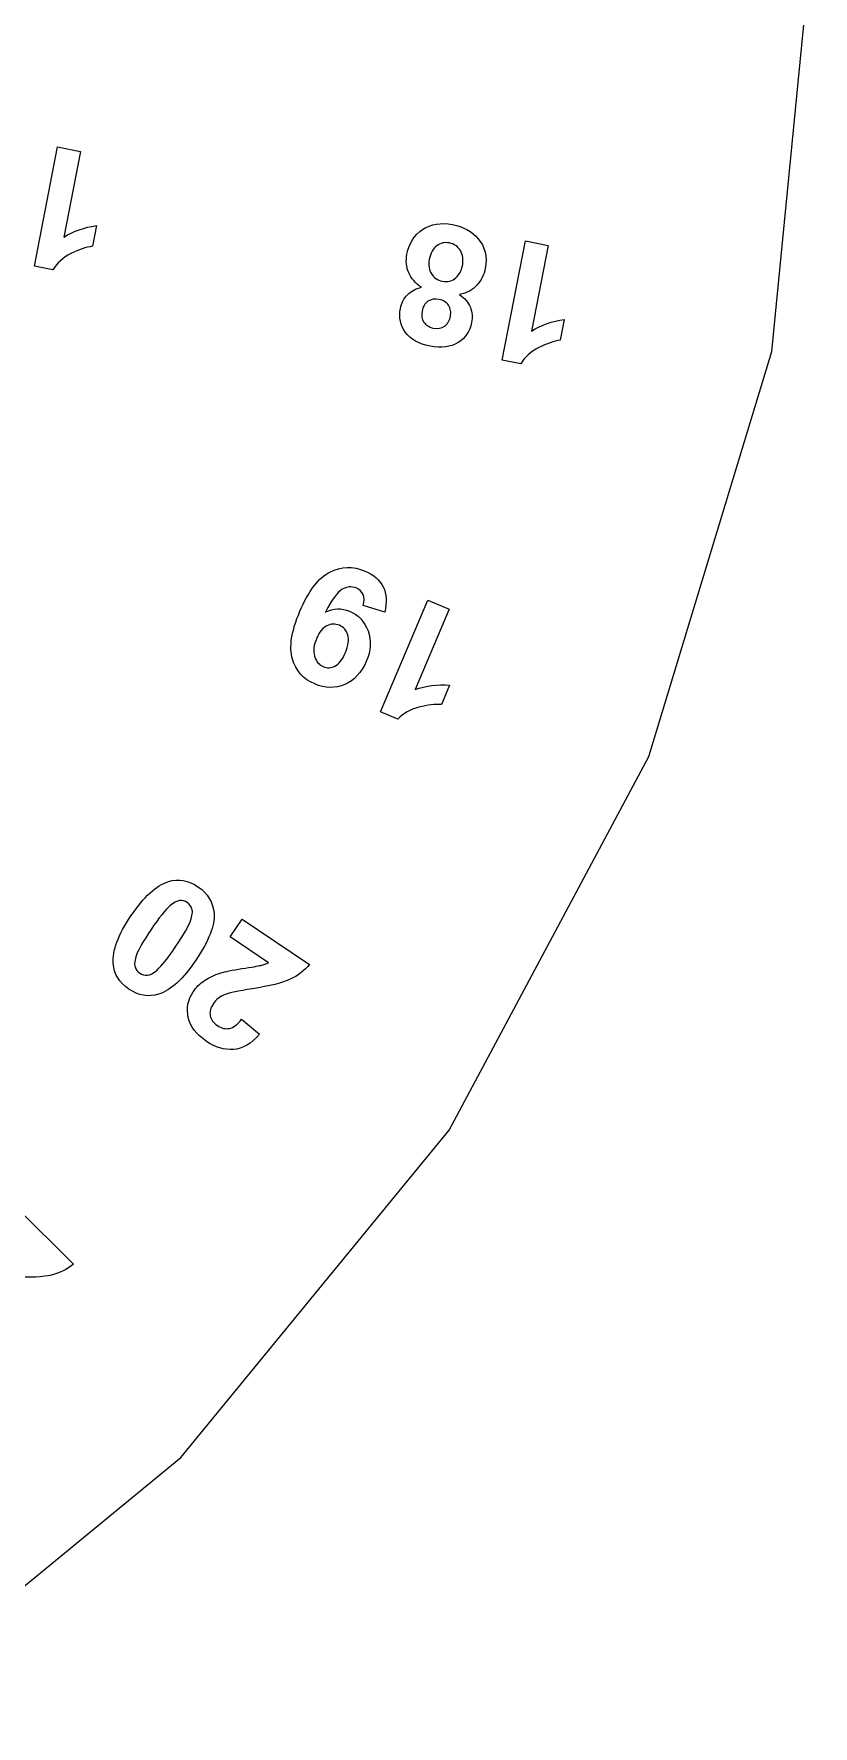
# Model space of a CAD drawing. Header units: millimetres. Extents: x -30 to 665, y 85 to 335.
# Drawn here: x 619.9 to 665, y 106.1 to 204 of the extents above; entities that cross this region are included whole.
import ezdxf

# ---------------------------------------------------------------- set-up
doc = ezdxf.new("R2010")
doc.units = ezdxf.units.MM
doc.layers.get('0').update_dxf_attribs({"lineweight": 25, "true_color": 0xffffff})
doc.layers.add('Gravure1', color=3, linetype='Continuous', lineweight=25, true_color=0x00ff00)

msp = doc.modelspace()

# ---------------------------------------------------------------- linework, layer by layer
for p, q in [((662.598, 185.614), (665, 210)), ((655.485, 162.165), (662.598, 185.614)), ((643.934, 140.554), (655.485, 162.165)), ((628.388, 121.612), (643.934, 140.554)), ((609.446, 106.066), (628.388, 121.612))]:
    msp.add_line(p, q)
at = {"layer": 'Gravure1'}
for p, q in [((619.919, 190.542), (621.26, 197.441)), ((621.26, 197.441), (622.577, 197.185)), ((622.577, 197.185), (621.612, 192.221)), ((623.508, 192.889), (623.276, 191.694)), ((647.004, 185.104), (648.345, 192.003)), ((648.345, 192.003), (649.662, 191.747)), ((649.662, 191.747), (648.697, 186.784)), ((620.987, 190.334), (619.919, 190.542)), ((650.593, 187.452), (650.361, 186.256)), ((648.072, 184.896), (647.004, 185.104)), ((640.198, 170.527), (638.947, 170.902)), ((639.955, 164.753), (642.702, 171.223)), ((643.937, 170.698), (641.961, 166.044)), ((642.702, 171.223), (643.937, 170.698)), ((643.955, 166.303), (643.479, 165.182)), ((640.958, 164.327), (639.955, 164.753)), ((631.256, 151.733), (631.953, 152.766)), ((631.953, 152.766), (635.851, 150.137)), ((633.464, 150.243), (631.256, 151.733)), ((631.916, 146.974), (632.95, 146.116)), ((618.849, 136.12), (622.174, 132.795))]:
    msp.add_line(p, q, dxfattribs=at)
for points in [[(642.393, 192.669), (642.875, 192.987), (643.452, 193.081), (644.123, 192.95)], [(644.123, 192.95), (644.749, 192.828), (645.237, 192.563), (645.589, 192.155)], [(621.612, 192.221), (622.181, 192.578), (622.813, 192.8), (623.508, 192.889)], [(641.486, 191.24), (641.609, 191.875), (641.912, 192.351), (642.393, 192.669)], [(643.941, 191.887), (643.67, 191.94), (643.426, 191.886), (643.21, 191.725)], [(645.589, 192.155), (646.004, 191.672), (646.146, 191.093), (646.015, 190.418)], [(622.031, 191.272), (621.567, 191.037), (621.219, 190.724), (620.987, 190.334)], [(623.276, 191.694), (622.91, 191.648), (622.496, 191.507), (622.031, 191.272)], [(641.585, 190.165), (641.444, 190.497), (641.411, 190.855), (641.486, 191.24)], [(643.21, 191.725), (642.994, 191.564), (642.85, 191.299), (642.778, 190.93)], [(644.578, 191.447), (644.432, 191.686), (644.22, 191.833), (643.941, 191.887)], [(644.692, 190.544), (644.763, 190.907), (644.725, 191.207), (644.578, 191.447)], [(642.325, 189.326), (641.973, 189.553), (641.727, 189.833), (641.585, 190.165)], [(642.778, 190.93), (642.716, 190.609), (642.756, 190.333), (642.899, 190.102)], [(642.899, 190.102), (643.042, 189.872), (643.253, 189.729), (643.531, 189.675)], [(644.315, 189.868), (644.516, 190.06), (644.642, 190.285), (644.692, 190.544)], [(646.015, 190.418), (645.943, 190.046), (645.784, 189.723), (645.539, 189.448)], [(641.516, 188.892), (641.73, 189.108), (642, 189.253), (642.325, 189.326)], [(643.531, 189.675), (643.853, 189.613), (644.114, 189.677), (644.315, 189.868)], [(645.539, 189.448), (645.294, 189.173), (644.957, 188.99), (644.528, 188.898)], [(641.397, 186.714), (641.101, 187.119), (641.003, 187.577), (641.102, 188.089)], [(641.102, 188.089), (641.164, 188.408), (641.302, 188.676), (641.516, 188.892)], [(642.702, 188.511), (642.523, 188.392), (642.408, 188.201), (642.357, 187.938)], [(643.344, 188.617), (643.095, 188.665), (642.88, 188.63), (642.702, 188.511)], [(643.895, 188.281), (643.775, 188.457), (643.592, 188.569), (643.344, 188.617)], [(643.999, 187.624), (644.05, 187.887), (644.015, 188.106), (643.895, 188.281)], [(644.528, 188.898), (644.84, 188.688), (645.049, 188.442), (645.155, 188.16)], [(645.155, 188.16), (645.261, 187.878), (645.285, 187.588), (645.227, 187.288)], [(642.357, 187.938), (642.309, 187.691), (642.345, 187.479), (642.464, 187.302)], [(642.464, 187.302), (642.584, 187.124), (642.765, 187.012), (643.009, 186.965)], [(643.009, 186.965), (643.263, 186.915), (643.479, 186.951), (643.658, 187.072)], [(643.658, 187.072), (643.837, 187.193), (643.951, 187.377), (643.999, 187.624)], [(645.227, 187.288), (645.127, 186.776), (644.866, 186.387), (644.443, 186.122)], [(648.697, 186.784), (649.266, 187.14), (649.898, 187.363), (650.593, 187.452)], [(642.819, 185.917), (642.167, 186.044), (641.693, 186.31), (641.397, 186.714)], [(644.443, 186.122), (644.021, 185.857), (643.479, 185.789), (642.819, 185.917)], [(650.361, 186.256), (649.995, 186.21), (649.581, 186.07), (649.116, 185.834)], [(649.116, 185.834), (648.652, 185.599), (648.304, 185.286), (648.072, 184.896)], [(635.286, 170.574), (635.786, 171.752), (636.365, 172.509), (637.023, 172.845)], [(637.023, 172.845), (637.68, 173.181), (638.359, 173.2), (639.06, 172.903)], [(639.06, 172.903), (639.564, 172.689), (639.914, 172.382), (640.111, 171.983)], [(637.735, 171.848), (637.457, 171.689), (637.136, 171.251), (636.773, 170.534)], [(638.535, 171.923), (638.28, 172.032), (638.013, 172.006), (637.735, 171.848)], [(638.948, 171.54), (638.875, 171.71), (638.737, 171.838), (638.535, 171.923)], [(638.947, 170.902), (639.021, 171.158), (639.021, 171.371), (638.948, 171.54)], [(640.111, 171.983), (640.308, 171.583), (640.337, 171.098), (640.198, 170.527)], [(634.855, 167.813), (634.651, 168.496), (634.795, 169.416), (635.286, 170.574)], [(636.773, 170.534), (637.237, 170.762), (637.701, 170.777), (638.167, 170.58)], [(638.167, 170.58), (638.674, 170.364), (639.028, 169.983), (639.23, 169.436)], [(636.853, 169.738), (636.61, 169.619), (636.412, 169.378), (636.258, 169.015)], [(637.572, 169.764), (637.335, 169.865), (637.095, 169.856), (636.853, 169.738)], [(638.063, 169.211), (637.981, 169.475), (637.818, 169.66), (637.572, 169.764)], [(639.23, 169.436), (639.432, 168.889), (639.399, 168.302), (639.133, 167.675)], [(636.258, 169.015), (636.088, 168.616), (636.049, 168.268), (636.139, 167.971)], [(637.92, 168.19), (638.097, 168.606), (638.145, 168.946), (638.063, 169.211)], [(636.143, 166.371), (635.489, 166.649), (635.06, 167.129), (634.855, 167.813)], [(636.139, 167.971), (636.229, 167.673), (636.394, 167.473), (636.634, 167.371)], [(637.318, 167.4), (637.545, 167.517), (637.746, 167.78), (637.92, 168.19)], [(639.133, 167.675), (638.856, 167.022), (638.438, 166.577), (637.88, 166.342)], [(636.634, 167.371), (636.863, 167.274), (637.091, 167.284), (637.318, 167.4)], [(637.88, 166.342), (637.322, 166.107), (636.743, 166.116), (636.143, 166.371)], [(641.961, 166.044), (642.592, 166.274), (643.256, 166.36), (643.955, 166.303)], [(642.174, 165.028), (641.67, 164.894), (641.265, 164.661), (640.958, 164.327)], [(643.479, 165.182), (643.112, 165.213), (642.677, 165.162), (642.174, 165.028)], [(625.507, 152.95), (626.248, 154.048), (626.97, 154.709), (627.674, 154.933)], [(627.674, 154.933), (628.255, 155.116), (628.826, 155.019), (629.388, 154.64)], [(628.319, 153.832), (628.155, 153.817), (627.97, 153.719), (627.763, 153.536)], [(628.766, 153.718), (628.632, 153.808), (628.483, 153.846), (628.319, 153.832)], [(629.388, 154.64), (629.953, 154.259), (630.262, 153.735), (630.315, 153.068)], [(624.48, 150.205), (624.423, 150.935), (624.765, 151.85), (625.507, 152.95)], [(627.763, 153.536), (627.494, 153.303), (627.13, 152.846), (626.671, 152.165)], [(629.039, 153.349), (628.992, 153.504), (628.901, 153.627), (628.766, 153.718)], [(628.956, 152.666), (629.059, 152.967), (629.087, 153.195), (629.039, 153.349)], [(630.315, 153.068), (630.368, 152.4), (630.019, 151.51), (629.268, 150.396)], [(626.671, 152.165), (626.212, 151.484), (625.93, 150.993), (625.827, 150.693)], [(628.112, 151.193), (628.571, 151.874), (628.852, 152.365), (628.956, 152.666)], [(627.017, 149.818), (627.288, 150.054), (627.653, 150.512), (628.112, 151.193)], [(625.391, 148.714), (624.829, 149.093), (624.526, 149.59), (624.48, 150.205)], [(625.827, 150.693), (625.724, 150.392), (625.695, 150.163), (625.742, 150.007)], [(625.742, 150.007), (625.789, 149.851), (625.879, 149.727), (626.013, 149.637)], [(629.268, 150.396), (628.531, 149.304), (627.811, 148.646), (627.106, 148.421)], [(630.702, 149.648), (630.952, 149.729), (631.361, 149.812), (631.93, 149.897)], [(631.93, 149.897), (632.498, 149.982), (632.865, 150.046), (633.029, 150.088)], [(633.029, 150.088), (633.194, 150.13), (633.339, 150.182), (633.464, 150.243)], [(635.851, 150.137), (635.546, 149.774), (635.17, 149.489), (634.723, 149.282)], [(626.013, 149.637), (626.148, 149.546), (626.297, 149.508), (626.461, 149.522)], [(626.461, 149.522), (626.624, 149.537), (626.81, 149.635), (627.017, 149.818)], [(629.112, 148.554), (629.288, 148.816), (629.503, 149.033), (629.756, 149.206)], [(629.756, 149.206), (630.009, 149.379), (630.324, 149.526), (630.702, 149.648)], [(634.723, 149.282), (634.276, 149.075), (633.546, 148.892), (632.534, 148.734)], [(627.106, 148.421), (626.525, 148.237), (625.954, 148.335), (625.391, 148.714)], [(628.826, 147.072), (628.707, 147.601), (628.802, 148.095), (629.112, 148.554)], [(630.282, 147.881), (630.114, 147.633), (630.052, 147.397), (630.096, 147.174)], [(630.97, 148.406), (630.663, 148.28), (630.433, 148.105), (630.282, 147.881)], [(632.534, 148.734), (631.717, 148.606), (631.196, 148.496), (630.97, 148.406)], [(629.864, 145.698), (629.29, 146.084), (628.944, 146.542), (628.826, 147.072)], [(630.096, 147.174), (630.139, 146.951), (630.278, 146.76), (630.513, 146.601)], [(631.209, 146.438), (631.441, 146.485), (631.676, 146.664), (631.916, 146.974)], [(630.513, 146.601), (630.746, 146.445), (630.978, 146.39), (631.209, 146.438)], [(632.95, 146.116), (632.471, 145.548), (631.968, 145.248), (631.439, 145.217)], [(631.439, 145.217), (630.911, 145.185), (630.386, 145.345), (629.864, 145.698)], [(622.174, 132.795), (621.805, 132.497), (621.381, 132.289), (620.903, 132.171)], [(620.903, 132.171), (620.425, 132.053), (619.673, 132.013), (618.649, 132.051)]]:
    msp.add_open_spline(points, degree=3, dxfattribs=at)

doc.saveas('drawing.dxf')
